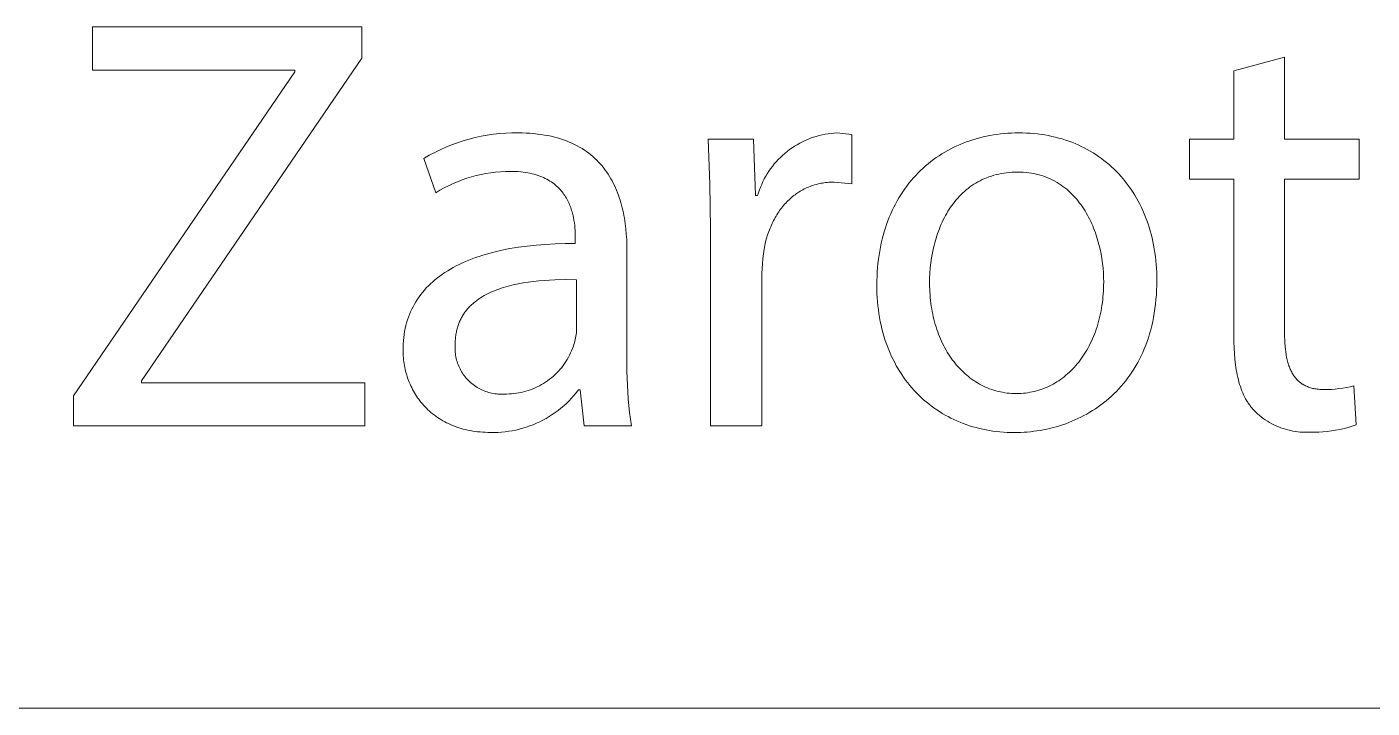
# Model space of a CAD drawing. Header units: millimetres. Extents: x -582 to 3448, y -204 to 2611.
# Drawn here: x 2766.3 to 2858, y -204.3 to -157.9 of the extents above; entities that cross this region are included whole.
import ezdxf

# ---------------------------------------------------------------- set-up
doc = ezdxf.new("R2010")
doc.units = ezdxf.units.MM
doc.header["$MEASUREMENT"] = 0
doc.layers.add('Domyślny', color=7, linetype='Continuous', true_color=0x000000)

msp = doc.modelspace()

# ---------------------------------------------------------------- linework, layer by layer
at = {"layer": 'Domyślny', "color": 18, "lineweight": 15, "true_color": 0x000000}
for p, q in [((2770.802, -160.794), (2770.802, -157.855)), ((2770.802, -157.855), (2789.161, -157.855)), ((2789.161, -157.855), (2789.161, -159.989)), ((2789.161, -159.989), (2774.157, -181.972)), ((2848.593, -160.839), (2852.055, -159.913)), ((2852.055, -159.913), (2852.055, -165.509)), ((2769.513, -182.992), (2784.598, -160.915)), ((2784.598, -160.794), (2770.802, -160.794)), ((2784.598, -160.915), (2784.598, -160.794)), ((2848.593, -165.509), (2848.593, -160.839)), ((2794.896, -166.045), (2795.286, -165.887)), ((2795.286, -165.887), (2795.681, -165.742)), ((2795.681, -165.742), (2796.081, -165.612)), ((2796.081, -165.612), (2796.485, -165.495)), ((2796.485, -165.495), (2796.893, -165.393)), ((2796.893, -165.393), (2797.304, -165.304)), ((2797.304, -165.304), (2797.718, -165.23)), ((2797.718, -165.23), (2798.134, -165.171)), ((2798.134, -165.171), (2798.553, -165.125)), ((2798.553, -165.125), (2798.972, -165.095)), ((2798.972, -165.095), (2799.392, -165.079)), ((2799.392, -165.079), (2799.813, -165.077)), ((2799.813, -165.077), (2800.089, -165.08)), ((2800.089, -165.08), (2800.359, -165.089)), ((2800.359, -165.089), (2800.622, -165.103)), ((2800.622, -165.103), (2800.878, -165.124)), ((2800.878, -165.124), (2801.129, -165.15)), ((2801.129, -165.15), (2801.373, -165.181)), ((2801.373, -165.181), (2801.611, -165.218)), ((2801.611, -165.218), (2801.843, -165.26)), ((2801.843, -165.26), (2802.069, -165.307)), ((2802.069, -165.307), (2802.289, -165.36)), ((2802.289, -165.36), (2802.502, -165.417)), ((2802.502, -165.417), (2802.711, -165.479)), ((2802.711, -165.479), (2802.913, -165.546)), ((2802.913, -165.546), (2803.11, -165.618)), ((2803.11, -165.618), (2803.301, -165.695)), ((2803.301, -165.695), (2803.487, -165.775)), ((2803.487, -165.775), (2803.667, -165.861)), ((2803.667, -165.861), (2803.841, -165.95)), ((2812.886, -168.561), (2812.76, -165.509)), ((2812.76, -165.509), (2815.86, -165.509)), ((2815.86, -165.509), (2815.994, -169.347)), ((2818.655, -165.983), (2818.83, -165.877)), ((2818.83, -165.877), (2819.008, -165.777)), ((2819.008, -165.777), (2819.19, -165.683)), ((2819.19, -165.683), (2819.375, -165.596)), ((2819.375, -165.596), (2819.563, -165.515)), ((2819.563, -165.515), (2819.753, -165.44)), ((2819.753, -165.44), (2819.946, -165.373)), ((2819.946, -165.373), (2820.141, -165.312)), ((2820.141, -165.312), (2820.339, -165.258)), ((2820.339, -165.258), (2820.538, -165.211)), ((2820.538, -165.211), (2820.738, -165.17)), ((2820.738, -165.17), (2820.94, -165.137)), ((2820.94, -165.137), (2821.143, -165.111)), ((2821.143, -165.111), (2821.346, -165.092)), ((2821.346, -165.092), (2821.55, -165.08)), ((2821.55, -165.08), (2822.57, -165.187)), ((2822.57, -165.187), (2822.57, -168.542)), ((2829.724, -165.955), (2829.938, -165.861)), ((2829.938, -165.861), (2830.154, -165.772)), ((2830.154, -165.772), (2830.373, -165.688)), ((2830.373, -165.688), (2830.594, -165.609)), ((2830.594, -165.609), (2830.818, -165.536)), ((2830.818, -165.536), (2831.045, -165.468)), ((2831.045, -165.468), (2831.275, -165.405)), ((2831.275, -165.405), (2831.506, -165.348)), ((2831.506, -165.348), (2831.74, -165.295)), ((2831.74, -165.295), (2831.977, -165.249)), ((2831.977, -165.249), (2832.215, -165.207)), ((2832.215, -165.207), (2832.456, -165.172)), ((2832.456, -165.172), (2832.699, -165.141)), ((2832.699, -165.141), (2832.944, -165.116)), ((2832.944, -165.116), (2833.191, -165.097)), ((2833.191, -165.097), (2833.439, -165.083)), ((2833.439, -165.083), (2833.69, -165.074)), ((2833.69, -165.074), (2833.942, -165.072)), ((2833.942, -165.072), (2834.203, -165.075)), ((2834.203, -165.075), (2834.462, -165.083)), ((2834.462, -165.083), (2834.718, -165.098)), ((2834.718, -165.098), (2834.972, -165.119)), ((2834.972, -165.119), (2835.222, -165.145)), ((2835.222, -165.145), (2835.47, -165.177)), ((2835.47, -165.177), (2835.715, -165.215)), ((2835.715, -165.215), (2835.956, -165.259)), ((2835.956, -165.259), (2836.195, -165.308)), ((2836.195, -165.308), (2836.431, -165.362)), ((2836.431, -165.362), (2836.664, -165.422)), ((2836.664, -165.422), (2836.893, -165.487)), ((2836.893, -165.487), (2837.119, -165.558)), ((2837.119, -165.558), (2837.342, -165.634)), ((2837.342, -165.634), (2837.562, -165.716)), ((2837.562, -165.716), (2837.778, -165.802)), ((2837.778, -165.802), (2837.991, -165.894)), ((2837.991, -165.894), (2838.201, -165.991)), ((2845.573, -168.22), (2845.573, -165.509)), ((2845.573, -165.509), (2848.593, -165.509)), ((2852.055, -165.509), (2857.142, -165.509)), ((2857.142, -165.509), (2857.142, -168.22)), ((2793.398, -166.808), (2793.762, -166.598)), ((2794.203, -169.157), (2793.398, -166.808)), ((2793.762, -166.598), (2794.134, -166.4)), ((2794.134, -166.4), (2794.512, -166.216)), ((2794.512, -166.216), (2794.896, -166.045)), ((2803.841, -165.95), (2804.011, -166.044)), ((2804.011, -166.044), (2804.175, -166.142)), ((2804.175, -166.142), (2804.334, -166.244)), ((2804.334, -166.244), (2804.487, -166.35)), ((2804.487, -166.35), (2804.636, -166.46)), ((2804.636, -166.46), (2804.78, -166.574)), ((2804.78, -166.574), (2804.919, -166.691)), ((2804.919, -166.691), (2805.053, -166.812)), ((2805.053, -166.812), (2805.182, -166.936)), ((2817.55, -166.887), (2817.694, -166.742)), ((2817.694, -166.742), (2817.843, -166.602)), ((2817.843, -166.602), (2817.997, -166.467)), ((2817.997, -166.467), (2818.155, -166.338)), ((2818.155, -166.338), (2818.318, -166.214)), ((2818.318, -166.214), (2818.485, -166.096)), ((2818.485, -166.096), (2818.655, -165.983)), ((2828.13, -166.892), (2828.318, -166.757)), ((2828.318, -166.757), (2828.509, -166.627)), ((2828.509, -166.627), (2828.704, -166.502)), ((2828.704, -166.502), (2828.901, -166.383)), ((2828.901, -166.383), (2829.103, -166.268)), ((2829.103, -166.268), (2829.307, -166.159)), ((2829.307, -166.159), (2829.514, -166.054)), ((2829.514, -166.054), (2829.724, -165.955)), ((2838.201, -165.991), (2838.407, -166.093)), ((2838.407, -166.093), (2838.609, -166.2)), ((2838.609, -166.2), (2838.808, -166.312)), ((2838.808, -166.312), (2839.004, -166.429)), ((2839.004, -166.429), (2839.196, -166.551)), ((2839.196, -166.551), (2839.384, -166.677)), ((2839.384, -166.677), (2839.568, -166.809)), ((2839.568, -166.809), (2839.748, -166.945)), ((2798.286, -167.748), (2797.954, -167.789)), ((2798.62, -167.718), (2798.286, -167.748)), ((2798.955, -167.7), (2798.62, -167.718)), ((2799.29, -167.694), (2798.955, -167.7)), ((2799.474, -167.696), (2799.29, -167.694)), ((2799.653, -167.702), (2799.474, -167.696)), ((2799.827, -167.713), (2799.653, -167.702)), ((2799.996, -167.727), (2799.827, -167.713)), ((2800.16, -167.745), (2799.996, -167.727)), ((2800.32, -167.767), (2800.16, -167.745)), ((2800.474, -167.793), (2800.32, -167.767)), ((2805.182, -166.936), (2805.306, -167.063)), ((2805.306, -167.063), (2805.426, -167.194)), ((2805.426, -167.194), (2805.541, -167.328)), ((2805.541, -167.328), (2805.652, -167.465)), ((2805.652, -167.465), (2805.758, -167.605)), ((2805.758, -167.605), (2805.86, -167.748)), ((2805.86, -167.748), (2805.958, -167.893)), ((2816.8, -167.855), (2816.911, -167.683)), ((2816.911, -167.683), (2817.027, -167.516)), ((2817.027, -167.516), (2817.15, -167.352)), ((2817.15, -167.352), (2817.278, -167.192)), ((2817.278, -167.192), (2817.411, -167.037)), ((2817.411, -167.037), (2817.55, -166.887)), ((2827.08, -167.803), (2827.246, -167.639)), ((2827.246, -167.639), (2827.415, -167.48)), ((2827.415, -167.48), (2827.588, -167.325)), ((2827.588, -167.325), (2827.765, -167.176)), ((2827.765, -167.176), (2827.946, -167.031)), ((2827.946, -167.031), (2828.13, -166.892)), ((2833.288, -167.767), (2833.104, -167.787)), ((2833.475, -167.754), (2833.288, -167.767)), ((2833.667, -167.745), (2833.475, -167.754)), ((2833.861, -167.742), (2833.667, -167.745)), ((2834.056, -167.745), (2833.861, -167.742)), ((2834.247, -167.754), (2834.056, -167.745)), ((2834.435, -167.769), (2834.247, -167.754)), ((2834.619, -167.79), (2834.435, -167.769)), ((2839.748, -166.945), (2839.925, -167.086)), ((2839.925, -167.086), (2840.098, -167.231)), ((2840.098, -167.231), (2840.267, -167.381)), ((2840.267, -167.381), (2840.432, -167.536)), ((2840.432, -167.536), (2840.592, -167.695)), ((2840.592, -167.695), (2840.749, -167.858)), ((2795.082, -168.669), (2794.783, -168.821)), ((2795.385, -168.527), (2795.082, -168.669)), ((2795.694, -168.396), (2795.385, -168.527)), ((2796.007, -168.276), (2795.694, -168.396)), ((2796.323, -168.166), (2796.007, -168.276)), ((2796.644, -168.068), (2796.323, -168.166)), ((2796.967, -167.981), (2796.644, -168.068)), ((2797.294, -167.906), (2796.967, -167.981)), ((2797.623, -167.841), (2797.294, -167.906)), ((2797.954, -167.789), (2797.623, -167.841)), ((2800.624, -167.822), (2800.474, -167.793)), ((2800.77, -167.854), (2800.624, -167.822)), ((2800.91, -167.89), (2800.77, -167.854)), ((2801.047, -167.93), (2800.91, -167.89)), ((2801.178, -167.972), (2801.047, -167.93)), ((2801.306, -168.018), (2801.178, -167.972)), ((2801.429, -168.066), (2801.306, -168.018)), ((2801.548, -168.118), (2801.429, -168.066)), ((2801.663, -168.172), (2801.548, -168.118)), ((2801.774, -168.229), (2801.663, -168.172)), ((2801.881, -168.289), (2801.774, -168.229)), ((2801.984, -168.351), (2801.881, -168.289)), ((2802.083, -168.416), (2801.984, -168.351)), ((2802.178, -168.483), (2802.083, -168.416)), ((2802.27, -168.552), (2802.178, -168.483)), ((2802.358, -168.623), (2802.27, -168.552)), ((2802.443, -168.697), (2802.358, -168.623)), ((2805.958, -167.893), (2806.051, -168.042)), ((2806.051, -168.042), (2806.141, -168.192)), ((2806.141, -168.192), (2806.226, -168.346)), ((2806.226, -168.346), (2806.307, -168.501)), ((2806.307, -168.501), (2806.384, -168.659)), ((2806.384, -168.659), (2806.458, -168.819)), ((2812.921, -171.615), (2812.886, -168.561)), ((2816.34, -168.767), (2816.419, -168.578)), ((2816.419, -168.578), (2816.505, -168.393)), ((2816.505, -168.393), (2816.597, -168.21)), ((2816.597, -168.21), (2816.695, -168.031)), ((2816.695, -168.031), (2816.8, -167.855)), ((2819.814, -168.681), (2819.713, -168.719)), ((2819.916, -168.646), (2819.814, -168.681)), ((2820.019, -168.614), (2819.916, -168.646)), ((2820.123, -168.583), (2820.019, -168.614)), ((2820.229, -168.556), (2820.123, -168.583)), ((2820.336, -168.531), (2820.229, -168.556)), ((2820.444, -168.508), (2820.336, -168.531)), ((2820.553, -168.488), (2820.444, -168.508)), ((2820.663, -168.47), (2820.553, -168.488)), ((2820.775, -168.455), (2820.663, -168.47)), ((2820.887, -168.443), (2820.775, -168.455)), ((2821.001, -168.434), (2820.887, -168.443)), ((2821.116, -168.427), (2821.001, -168.434)), ((2821.232, -168.423), (2821.116, -168.427)), ((2821.349, -168.421), (2821.232, -168.423)), ((2822.57, -168.542), (2821.349, -168.421)), ((2826.313, -168.694), (2826.458, -168.506)), ((2826.458, -168.506), (2826.608, -168.323)), ((2826.608, -168.323), (2826.761, -168.145)), ((2826.761, -168.145), (2826.919, -167.971)), ((2826.919, -167.971), (2827.08, -167.803)), ((2830.745, -168.661), (2830.614, -168.754)), ((2830.879, -168.572), (2830.745, -168.661)), ((2831.017, -168.487), (2830.879, -168.572)), ((2831.157, -168.406), (2831.017, -168.487)), ((2831.301, -168.329), (2831.157, -168.406)), ((2831.448, -168.257), (2831.301, -168.329)), ((2831.599, -168.188), (2831.448, -168.257)), ((2831.753, -168.125), (2831.599, -168.188)), ((2831.91, -168.065), (2831.753, -168.125)), ((2832.07, -168.011), (2831.91, -168.065)), ((2832.234, -167.961), (2832.07, -168.011)), ((2832.401, -167.916), (2832.234, -167.961)), ((2832.572, -167.876), (2832.401, -167.916)), ((2832.746, -167.841), (2832.572, -167.876)), ((2832.923, -167.811), (2832.746, -167.841)), ((2833.104, -167.787), (2832.923, -167.811)), ((2834.8, -167.817), (2834.619, -167.79)), ((2834.976, -167.849), (2834.8, -167.817)), ((2835.15, -167.886), (2834.976, -167.849)), ((2835.319, -167.929), (2835.15, -167.886)), ((2835.485, -167.977), (2835.319, -167.929)), ((2835.648, -168.03), (2835.485, -167.977)), ((2835.807, -168.088), (2835.648, -168.03)), ((2835.962, -168.15), (2835.807, -168.088)), ((2836.114, -168.218), (2835.962, -168.15)), ((2836.263, -168.29), (2836.114, -168.218)), ((2836.408, -168.367), (2836.263, -168.29)), ((2836.55, -168.448), (2836.408, -168.367)), ((2836.688, -168.534), (2836.55, -168.448)), ((2836.823, -168.623), (2836.688, -168.534)), ((2836.954, -168.717), (2836.823, -168.623)), ((2840.749, -167.858), (2840.902, -168.026)), ((2840.902, -168.026), (2841.05, -168.198)), ((2841.05, -168.198), (2841.195, -168.374)), ((2841.195, -168.374), (2841.335, -168.555)), ((2841.335, -168.555), (2841.471, -168.74)), ((2848.593, -168.22), (2845.573, -168.22)), ((2848.593, -178.876), (2848.593, -168.22)), ((2857.142, -168.22), (2852.055, -168.22)), ((2852.055, -168.22), (2852.055, -178.742)), ((2794.49, -168.984), (2794.203, -169.157)), ((2794.783, -168.821), (2794.49, -168.984)), ((2802.524, -168.772), (2802.443, -168.697)), ((2802.601, -168.849), (2802.524, -168.772)), ((2802.675, -168.928), (2802.601, -168.849)), ((2802.746, -169.009), (2802.675, -168.928)), ((2802.814, -169.091), (2802.746, -169.009)), ((2802.879, -169.175), (2802.814, -169.091)), ((2802.94, -169.26), (2802.879, -169.175)), ((2802.999, -169.346), (2802.94, -169.26)), ((2803.054, -169.434), (2802.999, -169.346)), ((2803.107, -169.523), (2803.054, -169.434)), ((2803.157, -169.612), (2803.107, -169.523)), ((2806.458, -168.819), (2806.527, -168.982)), ((2806.527, -168.982), (2806.593, -169.146)), ((2806.593, -169.146), (2806.655, -169.312)), ((2806.655, -169.312), (2806.714, -169.48)), ((2806.714, -169.48), (2806.769, -169.649)), ((2815.994, -169.347), (2816.142, -169.347)), ((2816.142, -169.347), (2816.201, -169.152)), ((2816.201, -169.152), (2816.267, -168.958)), ((2816.267, -168.958), (2816.34, -168.767)), ((2818.363, -169.554), (2818.284, -169.627)), ((2818.443, -169.483), (2818.363, -169.554)), ((2818.525, -169.415), (2818.443, -169.483)), ((2818.608, -169.348), (2818.525, -169.415)), ((2818.693, -169.284), (2818.608, -169.348)), ((2818.779, -169.221), (2818.693, -169.284)), ((2818.866, -169.161), (2818.779, -169.221)), ((2818.955, -169.103), (2818.866, -169.161)), ((2819.045, -169.047), (2818.955, -169.103)), ((2819.136, -168.993), (2819.045, -169.047)), ((2819.229, -168.942), (2819.136, -168.993)), ((2819.323, -168.893), (2819.229, -168.942)), ((2819.419, -168.846), (2819.323, -168.893)), ((2819.516, -168.801), (2819.419, -168.846)), ((2819.614, -168.759), (2819.516, -168.801)), ((2819.713, -168.719), (2819.614, -168.759)), ((2825.654, -169.702), (2825.777, -169.491)), ((2825.777, -169.491), (2825.904, -169.285)), ((2825.904, -169.285), (2826.036, -169.084)), ((2826.036, -169.084), (2826.173, -168.886)), ((2826.173, -168.886), (2826.313, -168.694)), ((2829.788, -169.508), (2829.682, -169.629)), ((2829.896, -169.39), (2829.788, -169.508)), ((2830.008, -169.275), (2829.896, -169.39)), ((2830.123, -169.164), (2830.008, -169.275)), ((2830.241, -169.056), (2830.123, -169.164)), ((2830.362, -168.952), (2830.241, -169.056)), ((2830.487, -168.851), (2830.362, -168.952)), ((2830.614, -168.754), (2830.487, -168.851)), ((2837.083, -168.814), (2836.954, -168.717)), ((2837.208, -168.916), (2837.083, -168.814)), ((2837.329, -169.021), (2837.208, -168.916)), ((2837.448, -169.129), (2837.329, -169.021)), ((2837.563, -169.241), (2837.448, -169.129)), ((2837.675, -169.357), (2837.563, -169.241)), ((2837.783, -169.475), (2837.675, -169.357)), ((2837.889, -169.597), (2837.783, -169.475)), ((2837.991, -169.722), (2837.889, -169.597)), ((2841.471, -168.74), (2841.602, -168.929)), ((2841.602, -168.929), (2841.729, -169.122)), ((2841.729, -169.122), (2841.852, -169.319)), ((2841.852, -169.319), (2841.97, -169.52)), ((2841.97, -169.52), (2842.084, -169.724)), ((2803.205, -169.703), (2803.157, -169.612)), ((2803.249, -169.794), (2803.205, -169.703)), ((2803.291, -169.886), (2803.249, -169.794)), ((2803.331, -169.979), (2803.291, -169.886)), ((2803.368, -170.072), (2803.331, -169.979)), ((2803.403, -170.166), (2803.368, -170.072)), ((2803.436, -170.26), (2803.403, -170.166)), ((2803.466, -170.354), (2803.436, -170.26)), ((2803.494, -170.448), (2803.466, -170.354)), ((2803.52, -170.543), (2803.494, -170.448)), ((2806.769, -169.649), (2806.82, -169.82)), ((2806.82, -169.82), (2806.868, -169.993)), ((2806.868, -169.993), (2806.913, -170.167)), ((2806.913, -170.167), (2806.955, -170.342)), ((2806.955, -170.342), (2806.993, -170.519)), ((2806.993, -170.519), (2807.028, -170.696)), ((2817.579, -170.458), (2817.517, -170.551)), ((2817.643, -170.367), (2817.579, -170.458)), ((2817.708, -170.277), (2817.643, -170.367)), ((2817.775, -170.19), (2817.708, -170.277)), ((2817.843, -170.104), (2817.775, -170.19)), ((2817.913, -170.019), (2817.843, -170.104)), ((2817.984, -169.937), (2817.913, -170.019)), ((2818.057, -169.857), (2817.984, -169.937)), ((2818.131, -169.778), (2818.057, -169.857)), ((2818.207, -169.701), (2818.131, -169.778)), ((2818.284, -169.627), (2818.207, -169.701)), ((2825.211, -170.591), (2825.314, -170.362)), ((2825.314, -170.362), (2825.423, -170.138)), ((2825.423, -170.138), (2825.536, -169.918)), ((2825.536, -169.918), (2825.654, -169.702)), ((2829.114, -170.416), (2829.031, -170.557)), ((2829.201, -170.278), (2829.114, -170.416)), ((2829.291, -170.143), (2829.201, -170.278)), ((2829.384, -170.01), (2829.291, -170.143)), ((2829.481, -169.88), (2829.384, -170.01)), ((2829.58, -169.753), (2829.481, -169.88)), ((2829.682, -169.629), (2829.58, -169.753)), ((2838.09, -169.85), (2837.991, -169.722)), ((2838.186, -169.98), (2838.09, -169.85)), ((2838.279, -170.113), (2838.186, -169.98)), ((2838.369, -170.249), (2838.279, -170.113)), ((2838.455, -170.387), (2838.369, -170.249)), ((2838.539, -170.527), (2838.455, -170.387)), ((2842.084, -169.724), (2842.193, -169.933)), ((2842.193, -169.933), (2842.297, -170.146)), ((2842.297, -170.146), (2842.397, -170.362)), ((2842.397, -170.362), (2842.492, -170.582)), ((2803.544, -170.637), (2803.52, -170.543)), ((2803.567, -170.731), (2803.544, -170.637)), ((2803.587, -170.825), (2803.567, -170.731)), ((2803.622, -171.012), (2803.587, -170.825)), ((2803.651, -171.196), (2803.622, -171.012)), ((2803.674, -171.378), (2803.651, -171.196)), ((2803.692, -171.556), (2803.674, -171.378)), ((2807.028, -170.696), (2807.06, -170.875)), ((2807.06, -170.875), (2807.116, -171.235)), ((2807.116, -171.235), (2807.16, -171.598)), ((2817.081, -171.355), (2817.034, -171.463)), ((2817.13, -171.249), (2817.081, -171.355)), ((2817.18, -171.145), (2817.13, -171.249)), ((2817.232, -171.042), (2817.18, -171.145)), ((2817.286, -170.94), (2817.232, -171.042)), ((2817.341, -170.841), (2817.286, -170.94)), ((2817.398, -170.743), (2817.341, -170.841)), ((2817.457, -170.646), (2817.398, -170.743)), ((2817.517, -170.551), (2817.457, -170.646)), ((2824.847, -171.55), (2824.93, -171.304)), ((2824.93, -171.304), (2825.019, -171.062)), ((2825.019, -171.062), (2825.112, -170.824)), ((2825.112, -170.824), (2825.211, -170.591)), ((2828.656, -171.295), (2828.59, -171.448)), ((2828.725, -171.143), (2828.656, -171.295)), ((2828.797, -170.993), (2828.725, -171.143)), ((2828.872, -170.846), (2828.797, -170.993)), ((2828.95, -170.7), (2828.872, -170.846)), ((2829.031, -170.557), (2828.95, -170.7)), ((2838.62, -170.669), (2838.539, -170.527)), ((2838.697, -170.814), (2838.62, -170.669)), ((2838.772, -170.961), (2838.697, -170.814)), ((2838.843, -171.109), (2838.772, -170.961)), ((2838.912, -171.259), (2838.843, -171.109)), ((2838.978, -171.411), (2838.912, -171.259)), ((2839.041, -171.564), (2838.978, -171.411)), ((2842.492, -170.582), (2842.583, -170.806)), ((2842.583, -170.806), (2842.668, -171.033)), ((2842.668, -171.033), (2842.749, -171.264)), ((2842.749, -171.264), (2842.825, -171.499)), ((2803.704, -171.73), (2803.692, -171.556)), ((2803.713, -171.898), (2803.704, -171.73)), ((2803.717, -172.061), (2803.713, -171.898)), ((2803.718, -172.217), (2803.717, -172.061)), ((2803.718, -172.606), (2803.718, -172.217)), ((2807.16, -171.598), (2807.194, -171.963)), ((2807.194, -171.963), (2807.217, -172.329)), ((2807.217, -172.329), (2807.23, -172.696)), ((2812.921, -185.036), (2812.921, -171.615)), ((2816.754, -172.255), (2816.69, -172.493)), ((2816.825, -172.022), (2816.754, -172.255)), ((2816.863, -171.907), (2816.825, -172.022)), ((2816.904, -171.794), (2816.863, -171.907)), ((2816.945, -171.682), (2816.904, -171.794)), ((2816.989, -171.572), (2816.945, -171.682)), ((2817.034, -171.463), (2816.989, -171.572)), ((2824.567, -172.579), (2824.629, -172.316)), ((2824.629, -172.316), (2824.696, -172.056)), ((2824.696, -172.056), (2824.769, -171.801)), ((2824.769, -171.801), (2824.847, -171.55)), ((2828.305, -172.243), (2828.256, -172.407)), ((2828.356, -172.081), (2828.305, -172.243)), ((2828.41, -171.921), (2828.356, -172.081)), ((2828.467, -171.761), (2828.41, -171.921)), ((2828.527, -171.604), (2828.467, -171.761)), ((2828.59, -171.448), (2828.527, -171.604)), ((2839.101, -171.718), (2839.041, -171.564)), ((2839.158, -171.874), (2839.101, -171.718)), ((2839.212, -172.031), (2839.158, -171.874)), ((2839.263, -172.189), (2839.212, -172.031)), ((2839.312, -172.348), (2839.263, -172.189)), ((2839.4, -172.668), (2839.312, -172.348)), ((2842.825, -171.499), (2842.896, -171.737)), ((2842.896, -171.737), (2842.962, -171.978)), ((2842.962, -171.978), (2843.023, -172.223)), ((2843.023, -172.223), (2843.079, -172.471)), ((2797.653, -173.329), (2797.907, -173.258)), ((2797.907, -173.258), (2798.167, -173.191)), ((2798.167, -173.191), (2798.702, -173.067)), ((2798.702, -173.067), (2799.257, -172.957)), ((2799.257, -172.957), (2799.834, -172.862)), ((2799.834, -172.862), (2800.431, -172.782)), ((2800.431, -172.782), (2801.048, -172.717)), ((2801.048, -172.717), (2801.686, -172.667)), ((2801.686, -172.667), (2802.344, -172.631)), ((2802.344, -172.631), (2803.021, -172.611)), ((2803.021, -172.611), (2803.718, -172.606)), ((2807.23, -172.696), (2807.235, -173.062)), ((2807.235, -173.062), (2807.235, -180.376)), ((2816.585, -172.984), (2816.537, -173.313)), ((2816.634, -172.736), (2816.585, -172.984)), ((2816.69, -172.493), (2816.634, -172.736)), ((2824.415, -173.396), (2824.46, -173.12)), ((2824.46, -173.12), (2824.511, -172.847)), ((2824.511, -172.847), (2824.567, -172.579)), ((2828.057, -173.242), (2827.997, -173.583)), ((2828.128, -172.905), (2828.057, -173.242)), ((2828.168, -172.738), (2828.128, -172.905)), ((2828.211, -172.572), (2828.168, -172.738)), ((2828.256, -172.407), (2828.211, -172.572)), ((2839.478, -172.99), (2839.4, -172.668)), ((2839.545, -173.314), (2839.478, -172.99)), ((2843.079, -172.471), (2843.13, -172.722)), ((2843.13, -172.722), (2843.175, -172.977)), ((2843.175, -172.977), (2843.216, -173.235)), ((2843.216, -173.235), (2843.251, -173.496)), ((2795.403, -174.236), (2795.604, -174.129)), ((2795.604, -174.129), (2795.81, -174.026)), ((2795.81, -174.026), (2796.021, -173.927)), ((2796.021, -173.927), (2796.238, -173.831)), ((2796.238, -173.831), (2796.461, -173.738)), ((2796.461, -173.738), (2796.688, -173.649)), ((2796.688, -173.649), (2796.921, -173.564)), ((2796.921, -173.564), (2797.16, -173.482)), ((2797.16, -173.482), (2797.404, -173.404)), ((2797.404, -173.404), (2797.653, -173.329)), ((2816.468, -173.972), (2816.448, -174.304)), ((2816.498, -173.642), (2816.468, -173.972)), ((2816.537, -173.313), (2816.498, -173.642)), ((2824.315, -174.25), (2824.342, -173.961)), ((2824.342, -173.961), (2824.376, -173.676)), ((2824.376, -173.676), (2824.415, -173.396)), ((2827.948, -173.927), (2827.91, -174.272)), ((2827.997, -173.583), (2827.948, -173.927)), ((2839.601, -173.638), (2839.545, -173.314)), ((2839.646, -173.961), (2839.601, -173.638)), ((2839.681, -174.283), (2839.646, -173.961)), ((2843.251, -173.496), (2843.281, -173.76)), ((2843.281, -173.76), (2843.305, -174.027)), ((2843.305, -174.027), (2843.325, -174.296)), ((2793.998, -175.213), (2794.154, -175.079)), ((2794.154, -175.079), (2794.316, -174.948)), ((2794.316, -174.948), (2794.483, -174.821)), ((2794.483, -174.821), (2794.656, -174.697)), ((2794.656, -174.697), (2794.834, -174.577)), ((2794.834, -174.577), (2795.019, -174.46)), ((2795.019, -174.46), (2795.208, -174.346)), ((2795.208, -174.346), (2795.403, -174.236)), ((2801.962, -175.103), (2801.596, -175.126)), ((2802.33, -175.086), (2801.962, -175.103)), ((2803.067, -175.07), (2802.33, -175.086)), ((2803.799, -175.075), (2803.067, -175.07)), ((2803.799, -178.471), (2803.799, -175.075)), ((2816.448, -174.304), (2816.437, -174.635)), ((2816.437, -174.635), (2816.437, -185.036)), ((2824.268, -175.141), (2824.278, -174.84)), ((2824.278, -174.84), (2824.293, -174.543)), ((2824.293, -174.543), (2824.315, -174.25)), ((2827.867, -174.965), (2827.862, -175.312)), ((2827.883, -174.618), (2827.867, -174.965)), ((2827.91, -174.272), (2827.883, -174.618)), ((2839.706, -174.603), (2839.681, -174.283)), ((2839.721, -174.919), (2839.706, -174.603)), ((2839.726, -175.231), (2839.721, -174.919)), ((2843.325, -174.296), (2843.338, -174.569)), ((2843.338, -174.569), (2843.347, -174.845)), ((2843.347, -174.845), (2843.349, -175.124)), ((2793.18, -176.09), (2793.302, -175.935)), ((2793.302, -175.935), (2793.43, -175.784)), ((2793.43, -175.784), (2793.563, -175.636)), ((2793.563, -175.636), (2793.702, -175.492)), ((2793.702, -175.492), (2793.847, -175.351)), ((2793.847, -175.351), (2793.998, -175.213)), ((2797.779, -176.014), (2797.642, -176.084)), ((2797.92, -175.947), (2797.779, -176.014)), ((2798.064, -175.883), (2797.92, -175.947)), ((2798.211, -175.822), (2798.064, -175.883)), ((2798.361, -175.764), (2798.211, -175.822)), ((2798.513, -175.708), (2798.361, -175.764)), ((2798.668, -175.656), (2798.513, -175.708)), ((2798.826, -175.606), (2798.668, -175.656)), ((2798.986, -175.558), (2798.826, -175.606)), ((2799.148, -175.513), (2798.986, -175.558)), ((2799.479, -175.431), (2799.148, -175.513)), ((2799.817, -175.359), (2799.479, -175.431)), ((2800.163, -175.296), (2799.817, -175.359)), ((2800.514, -175.241), (2800.163, -175.296)), ((2800.871, -175.195), (2800.514, -175.241)), ((2801.232, -175.157), (2800.871, -175.195)), ((2801.596, -175.126), (2801.232, -175.157)), ((2824.265, -175.446), (2824.268, -175.141)), ((2824.268, -175.733), (2824.265, -175.446)), ((2824.277, -176.018), (2824.268, -175.733)), ((2824.292, -176.298), (2824.277, -176.018)), ((2827.862, -175.312), (2827.864, -175.511)), ((2827.864, -175.511), (2827.869, -175.71)), ((2827.869, -175.71), (2827.878, -175.906)), ((2827.878, -175.906), (2827.891, -176.101)), ((2839.696, -176.042), (2839.709, -175.842)), ((2839.709, -175.842), (2839.718, -175.64)), ((2839.718, -175.64), (2839.724, -175.436)), ((2839.724, -175.436), (2839.726, -175.231)), ((2843.335, -175.787), (2843.317, -176.11)), ((2843.346, -175.458), (2843.335, -175.787)), ((2843.349, -175.124), (2843.346, -175.458)), ((2792.569, -177.086), (2792.657, -176.912)), ((2792.657, -176.912), (2792.75, -176.741)), ((2792.75, -176.741), (2792.848, -176.573)), ((2792.848, -176.573), (2792.953, -176.409)), ((2792.953, -176.409), (2793.064, -176.248)), ((2793.064, -176.248), (2793.18, -176.09)), ((2796.514, -176.907), (2796.464, -176.959)), ((2796.564, -176.856), (2796.514, -176.907)), ((2796.616, -176.806), (2796.564, -176.856)), ((2796.668, -176.757), (2796.616, -176.806)), ((2796.722, -176.709), (2796.668, -176.757)), ((2796.776, -176.661), (2796.722, -176.709)), ((2796.832, -176.615), (2796.776, -176.661)), ((2796.889, -176.569), (2796.832, -176.615)), ((2797.005, -176.48), (2796.889, -176.569)), ((2797.125, -176.394), (2797.005, -176.48)), ((2797.249, -176.312), (2797.125, -176.394)), ((2797.376, -176.233), (2797.249, -176.312)), ((2797.507, -176.156), (2797.376, -176.233)), ((2797.642, -176.084), (2797.507, -176.156)), ((2824.312, -176.576), (2824.292, -176.298)), ((2824.339, -176.85), (2824.312, -176.576)), ((2824.371, -177.12), (2824.339, -176.85)), ((2827.891, -176.101), (2827.907, -176.295)), ((2827.907, -176.295), (2827.926, -176.486)), ((2827.926, -176.486), (2827.949, -176.676)), ((2827.949, -176.676), (2827.975, -176.864)), ((2827.975, -176.864), (2828.004, -177.049)), ((2839.579, -177.011), (2839.61, -176.821)), ((2839.61, -176.821), (2839.637, -176.629)), ((2839.637, -176.629), (2839.66, -176.436)), ((2839.66, -176.436), (2839.68, -176.24)), ((2839.68, -176.24), (2839.696, -176.042)), ((2843.26, -176.739), (2843.222, -177.044)), ((2843.292, -176.428), (2843.26, -176.739)), ((2843.317, -176.11), (2843.292, -176.428)), ((2792.222, -178.007), (2792.28, -177.816)), ((2792.28, -177.816), (2792.343, -177.629)), ((2792.343, -177.629), (2792.413, -177.445)), ((2792.413, -177.445), (2792.488, -177.264)), ((2792.488, -177.264), (2792.569, -177.086)), ((2795.865, -177.849), (2795.835, -177.916)), ((2795.896, -177.783), (2795.865, -177.849)), ((2795.929, -177.718), (2795.896, -177.783)), ((2795.962, -177.654), (2795.929, -177.718)), ((2795.998, -177.591), (2795.962, -177.654)), ((2796.034, -177.529), (2795.998, -177.591)), ((2796.072, -177.467), (2796.034, -177.529)), ((2796.111, -177.407), (2796.072, -177.467)), ((2796.151, -177.348), (2796.111, -177.407)), ((2796.192, -177.29), (2796.151, -177.348)), ((2796.235, -177.232), (2796.192, -177.29)), ((2796.278, -177.176), (2796.235, -177.232)), ((2796.323, -177.12), (2796.278, -177.176)), ((2796.369, -177.066), (2796.323, -177.12)), ((2796.416, -177.012), (2796.369, -177.066)), ((2796.464, -176.959), (2796.416, -177.012)), ((2824.408, -177.386), (2824.371, -177.12)), ((2824.451, -177.65), (2824.408, -177.386)), ((2824.499, -177.909), (2824.451, -177.65)), ((2828.004, -177.049), (2828.037, -177.233)), ((2828.037, -177.233), (2828.073, -177.415)), ((2828.073, -177.415), (2828.113, -177.595)), ((2828.113, -177.595), (2828.155, -177.772)), ((2828.155, -177.772), (2828.201, -177.948)), ((2839.378, -177.926), (2839.425, -177.747)), ((2839.425, -177.747), (2839.468, -177.567)), ((2839.468, -177.567), (2839.509, -177.384)), ((2839.509, -177.384), (2839.546, -177.198)), ((2839.546, -177.198), (2839.579, -177.011)), ((2843.125, -177.638), (2843.067, -177.926)), ((2843.177, -177.344), (2843.125, -177.638)), ((2843.222, -177.044), (2843.177, -177.344)), ((2792.052, -178.802), (2792.085, -178.598)), ((2792.085, -178.598), (2792.125, -178.398)), ((2792.125, -178.398), (2792.171, -178.201)), ((2792.171, -178.201), (2792.222, -178.007)), ((2795.595, -178.721), (2795.582, -178.801)), ((2795.61, -178.643), (2795.595, -178.721)), ((2795.626, -178.566), (2795.61, -178.643)), ((2795.644, -178.489), (2795.626, -178.566)), ((2795.663, -178.414), (2795.644, -178.489)), ((2795.683, -178.34), (2795.663, -178.414)), ((2795.705, -178.267), (2795.683, -178.34)), ((2795.728, -178.194), (2795.705, -178.267)), ((2795.753, -178.123), (2795.728, -178.194)), ((2795.779, -178.053), (2795.753, -178.123)), ((2795.806, -177.984), (2795.779, -178.053)), ((2795.835, -177.916), (2795.806, -177.984)), ((2803.775, -178.816), (2803.787, -178.701)), ((2803.787, -178.701), (2803.795, -178.586)), ((2803.795, -178.586), (2803.799, -178.471)), ((2824.553, -178.165), (2824.499, -177.909)), ((2824.612, -178.416), (2824.553, -178.165)), ((2824.677, -178.665), (2824.612, -178.416)), ((2824.746, -178.909), (2824.677, -178.665)), ((2828.201, -177.948), (2828.25, -178.121)), ((2828.25, -178.121), (2828.302, -178.292)), ((2828.302, -178.292), (2828.357, -178.46)), ((2828.357, -178.46), (2828.415, -178.627)), ((2828.415, -178.627), (2828.476, -178.79)), ((2839.096, -178.78), (2839.159, -178.614)), ((2839.159, -178.614), (2839.218, -178.446)), ((2839.218, -178.446), (2839.274, -178.275)), ((2839.274, -178.275), (2839.328, -178.101)), ((2839.328, -178.101), (2839.378, -177.926)), ((2842.856, -178.756), (2842.774, -179.021)), ((2842.933, -178.485), (2842.856, -178.756)), ((2843.003, -178.208), (2842.933, -178.485)), ((2843.067, -177.926), (2843.003, -178.208)), ((2852.055, -178.742), (2852.057, -178.966)), ((2791.975, -179.866), (2791.979, -179.647)), ((2791.979, -179.647), (2791.988, -179.431)), ((2791.988, -179.431), (2792.003, -179.218)), ((2792.003, -179.218), (2792.024, -179.008)), ((2792.024, -179.008), (2792.052, -178.802)), ((2795.525, -179.585), (2795.522, -179.693)), ((2795.532, -179.477), (2795.525, -179.585)), ((2795.533, -179.389), (2795.532, -179.477)), ((2795.535, -179.301), (2795.533, -179.389)), ((2795.539, -179.215), (2795.535, -179.301)), ((2795.545, -179.13), (2795.539, -179.215)), ((2795.552, -179.046), (2795.545, -179.13)), ((2795.56, -178.963), (2795.552, -179.046)), ((2795.57, -178.882), (2795.56, -178.963)), ((2795.582, -178.801), (2795.57, -178.882)), ((2803.528, -179.754), (2803.584, -179.598)), ((2803.584, -179.598), (2803.623, -179.489)), ((2803.623, -179.489), (2803.657, -179.379)), ((2803.657, -179.379), (2803.689, -179.268)), ((2803.689, -179.268), (2803.716, -179.156)), ((2803.716, -179.156), (2803.739, -179.043)), ((2803.739, -179.043), (2803.759, -178.93)), ((2803.759, -178.93), (2803.775, -178.816)), ((2824.821, -179.149), (2824.746, -178.909)), ((2824.901, -179.386), (2824.821, -179.149)), ((2824.985, -179.619), (2824.901, -179.386)), ((2825.075, -179.847), (2824.985, -179.619)), ((2828.476, -178.79), (2828.54, -178.952)), ((2828.54, -178.952), (2828.607, -179.11)), ((2828.607, -179.11), (2828.677, -179.267)), ((2828.677, -179.267), (2828.75, -179.42)), ((2828.75, -179.42), (2828.825, -179.571)), ((2828.825, -179.571), (2828.904, -179.719)), ((2838.66, -179.718), (2838.74, -179.569)), ((2838.74, -179.569), (2838.817, -179.417)), ((2838.817, -179.417), (2838.891, -179.262)), ((2838.891, -179.262), (2838.962, -179.104)), ((2838.962, -179.104), (2839.031, -178.943)), ((2839.031, -178.943), (2839.096, -178.78)), ((2842.593, -179.535), (2842.494, -179.783)), ((2842.686, -179.281), (2842.593, -179.535)), ((2842.774, -179.021), (2842.686, -179.281)), ((2848.597, -179.3), (2848.593, -178.876)), ((2848.611, -179.711), (2848.597, -179.3)), ((2852.057, -178.966), (2852.064, -179.185)), ((2852.064, -179.185), (2852.074, -179.397)), ((2852.074, -179.397), (2852.089, -179.603)), ((2852.089, -179.603), (2852.109, -179.803)), ((2791.977, -179.999), (2791.975, -179.866)), ((2791.981, -180.132), (2791.977, -179.999)), ((2791.989, -180.264), (2791.981, -180.132)), ((2791.999, -180.396), (2791.989, -180.264)), ((2792.012, -180.528), (2791.999, -180.396)), ((2792.029, -180.659), (2792.012, -180.528)), ((2795.522, -179.693), (2795.522, -179.801)), ((2795.522, -179.801), (2795.527, -179.909)), ((2795.527, -179.909), (2795.535, -180.016)), ((2795.535, -180.016), (2795.546, -180.123)), ((2795.546, -180.123), (2795.562, -180.23)), ((2795.562, -180.23), (2795.581, -180.337)), ((2795.581, -180.337), (2795.603, -180.442)), ((2795.603, -180.442), (2795.629, -180.547)), ((2795.629, -180.547), (2795.659, -180.65)), ((2803.08, -180.64), (2803.167, -180.499)), ((2803.167, -180.499), (2803.249, -180.355)), ((2803.249, -180.355), (2803.326, -180.208)), ((2803.326, -180.208), (2803.399, -180.059)), ((2803.399, -180.059), (2803.466, -179.908)), ((2803.466, -179.908), (2803.528, -179.754)), ((2807.235, -180.376), (2807.236, -181.311)), ((2825.17, -180.072), (2825.075, -179.847)), ((2825.269, -180.293), (2825.17, -180.072)), ((2825.373, -180.51), (2825.269, -180.293)), ((2825.482, -180.722), (2825.373, -180.51)), ((2828.904, -179.719), (2828.985, -179.864)), ((2828.985, -179.864), (2829.069, -180.007)), ((2829.069, -180.007), (2829.155, -180.146)), ((2829.155, -180.146), (2829.245, -180.283)), ((2829.245, -180.283), (2829.336, -180.417)), ((2829.336, -180.417), (2829.431, -180.547)), ((2829.431, -180.547), (2829.528, -180.675)), ((2838.026, -180.68), (2838.125, -180.552)), ((2838.125, -180.552), (2838.221, -180.42)), ((2838.221, -180.42), (2838.314, -180.286)), ((2838.314, -180.286), (2838.404, -180.149)), ((2838.404, -180.149), (2838.492, -180.008)), ((2838.492, -180.008), (2838.578, -179.865)), ((2838.578, -179.865), (2838.66, -179.718)), ((2842.165, -180.494), (2842.045, -180.72)), ((2842.279, -180.263), (2842.165, -180.494)), ((2842.389, -180.026), (2842.279, -180.263)), ((2842.494, -179.783), (2842.389, -180.026)), ((2848.634, -180.108), (2848.611, -179.711)), ((2848.667, -180.492), (2848.634, -180.108)), ((2848.71, -180.862), (2848.667, -180.492)), ((2852.109, -179.803), (2852.133, -179.996)), ((2852.133, -179.996), (2852.162, -180.182)), ((2852.162, -180.182), (2852.195, -180.362)), ((2852.195, -180.362), (2852.214, -180.45)), ((2852.214, -180.45), (2852.234, -180.535)), ((2852.234, -180.535), (2852.255, -180.62)), ((2792.048, -180.79), (2792.029, -180.659)), ((2792.07, -180.921), (2792.048, -180.79)), ((2792.095, -181.05), (2792.07, -180.921)), ((2792.123, -181.18), (2792.095, -181.05)), ((2792.154, -181.308), (2792.123, -181.18)), ((2792.188, -181.436), (2792.154, -181.308)), ((2792.225, -181.563), (2792.188, -181.436)), ((2795.659, -180.65), (2795.693, -180.753)), ((2795.693, -180.753), (2795.73, -180.854)), ((2795.73, -180.854), (2795.77, -180.955)), ((2795.77, -180.955), (2795.814, -181.053)), ((2795.814, -181.053), (2795.861, -181.15)), ((2795.861, -181.15), (2795.911, -181.246)), ((2795.911, -181.246), (2795.965, -181.339)), ((2795.965, -181.339), (2796.022, -181.431)), ((2796.022, -181.431), (2796.082, -181.521)), ((2796.082, -181.521), (2796.145, -181.608)), ((2802.342, -181.531), (2802.46, -181.415)), ((2802.46, -181.415), (2802.574, -181.295)), ((2802.574, -181.295), (2802.684, -181.171)), ((2802.684, -181.171), (2802.79, -181.043)), ((2802.79, -181.043), (2802.891, -180.912)), ((2802.891, -180.912), (2802.988, -180.777)), ((2802.988, -180.777), (2803.08, -180.64)), ((2807.236, -181.311), (2807.267, -182.245)), ((2825.595, -180.931), (2825.482, -180.722)), ((2825.713, -181.135), (2825.595, -180.931)), ((2825.835, -181.335), (2825.713, -181.135)), ((2825.962, -181.531), (2825.835, -181.335)), ((2829.528, -180.675), (2829.627, -180.799)), ((2829.627, -180.799), (2829.73, -180.92)), ((2829.73, -180.92), (2829.834, -181.038)), ((2829.834, -181.038), (2829.941, -181.153)), ((2829.941, -181.153), (2830.05, -181.264)), ((2830.05, -181.264), (2830.162, -181.372)), ((2830.162, -181.372), (2830.276, -181.477)), ((2830.276, -181.477), (2830.392, -181.578)), ((2837.154, -181.584), (2837.271, -181.483)), ((2837.271, -181.483), (2837.386, -181.379)), ((2837.386, -181.379), (2837.498, -181.271)), ((2837.498, -181.271), (2837.609, -181.159)), ((2837.609, -181.159), (2837.717, -181.044)), ((2837.717, -181.044), (2837.822, -180.926)), ((2837.822, -180.926), (2837.926, -180.805)), ((2837.926, -180.805), (2838.026, -180.68)), ((2841.656, -181.365), (2841.517, -181.569)), ((2841.79, -181.155), (2841.656, -181.365)), ((2841.92, -180.941), (2841.79, -181.155)), ((2842.045, -180.72), (2841.92, -180.941)), ((2848.736, -181.042), (2848.71, -180.862)), ((2848.764, -181.218), (2848.736, -181.042)), ((2848.795, -181.391), (2848.764, -181.218)), ((2848.829, -181.56), (2848.795, -181.391)), ((2852.255, -180.62), (2852.277, -180.702)), ((2852.277, -180.702), (2852.301, -180.783)), ((2852.301, -180.783), (2852.326, -180.862)), ((2852.326, -180.862), (2852.353, -180.94)), ((2852.353, -180.94), (2852.38, -181.015)), ((2852.38, -181.015), (2852.409, -181.089)), ((2852.409, -181.089), (2852.44, -181.162)), ((2852.44, -181.162), (2852.471, -181.232)), ((2852.471, -181.232), (2852.504, -181.301)), ((2852.504, -181.301), (2852.539, -181.368)), ((2852.539, -181.368), (2852.575, -181.433)), ((2852.575, -181.433), (2852.612, -181.497)), ((2852.612, -181.497), (2852.651, -181.558)), ((2774.157, -181.972), (2774.157, -182.106)), ((2774.157, -182.106), (2789.362, -182.106)), ((2789.362, -182.106), (2789.362, -185.032)), ((2792.265, -181.689), (2792.225, -181.563)), ((2792.308, -181.814), (2792.265, -181.689)), ((2792.354, -181.938), (2792.308, -181.814)), ((2792.402, -182.061), (2792.354, -181.938)), ((2792.454, -182.182), (2792.402, -182.061)), ((2792.508, -182.303), (2792.454, -182.182)), ((2792.566, -182.422), (2792.508, -182.303)), ((2792.626, -182.54), (2792.566, -182.422)), ((2796.145, -181.608), (2796.211, -181.693)), ((2796.211, -181.693), (2796.28, -181.776)), ((2796.28, -181.776), (2796.352, -181.857)), ((2796.352, -181.857), (2796.427, -181.935)), ((2796.427, -181.935), (2796.504, -182.011)), ((2796.504, -182.011), (2796.584, -182.083)), ((2796.584, -182.083), (2796.666, -182.153)), ((2796.666, -182.153), (2796.75, -182.22)), ((2796.75, -182.22), (2796.837, -182.285)), ((2796.837, -182.285), (2796.926, -182.346)), ((2796.926, -182.346), (2797.017, -182.404)), ((2797.017, -182.404), (2797.11, -182.459)), ((2800.97, -182.447), (2801.121, -182.377)), ((2801.121, -182.377), (2801.268, -182.302)), ((2801.268, -182.302), (2801.414, -182.222)), ((2801.414, -182.222), (2801.556, -182.138)), ((2801.556, -182.138), (2801.695, -182.048)), ((2801.695, -182.048), (2801.832, -181.954)), ((2801.832, -181.954), (2801.965, -181.855)), ((2801.965, -181.855), (2802.094, -181.751)), ((2802.094, -181.751), (2802.22, -181.643)), ((2802.22, -181.643), (2802.342, -181.531)), ((2807.267, -182.245), (2807.329, -183.177)), ((2826.093, -181.722), (2825.962, -181.531)), ((2826.228, -181.91), (2826.093, -181.722)), ((2826.368, -182.093), (2826.228, -181.91)), ((2826.511, -182.271), (2826.368, -182.093)), ((2826.659, -182.445), (2826.511, -182.271)), ((2830.392, -181.578), (2830.511, -181.675)), ((2830.511, -181.675), (2830.631, -181.769)), ((2830.631, -181.769), (2830.754, -181.86)), ((2830.754, -181.86), (2830.88, -181.946)), ((2830.88, -181.946), (2831.007, -182.029)), ((2831.007, -182.029), (2831.136, -182.108)), ((2831.136, -182.108), (2831.267, -182.183)), ((2831.267, -182.183), (2831.401, -182.255)), ((2831.401, -182.255), (2831.536, -182.322)), ((2831.536, -182.322), (2831.673, -182.386)), ((2831.673, -182.386), (2831.813, -182.445)), ((2835.731, -182.448), (2835.87, -182.389)), ((2835.87, -182.389), (2836.007, -182.326)), ((2836.007, -182.326), (2836.142, -182.259)), ((2836.142, -182.259), (2836.275, -182.188)), ((2836.275, -182.188), (2836.407, -182.113)), ((2836.407, -182.113), (2836.536, -182.034)), ((2836.536, -182.034), (2836.664, -181.952)), ((2836.664, -181.952), (2836.79, -181.866)), ((2836.79, -181.866), (2836.913, -181.775)), ((2836.913, -181.775), (2837.035, -181.682)), ((2837.035, -181.682), (2837.154, -181.584)), ((2840.919, -182.331), (2840.759, -182.508)), ((2841.075, -182.148), (2840.919, -182.331)), ((2841.226, -181.961), (2841.075, -182.148)), ((2841.374, -181.767), (2841.226, -181.961)), ((2841.517, -181.569), (2841.374, -181.767)), ((2848.865, -181.725), (2848.829, -181.56)), ((2848.905, -181.887), (2848.865, -181.725)), ((2848.947, -182.046), (2848.905, -181.887)), ((2848.993, -182.2), (2848.947, -182.046)), ((2849.041, -182.351), (2848.993, -182.2)), ((2849.092, -182.498), (2849.041, -182.351)), ((2852.651, -181.558), (2852.691, -181.618)), ((2852.691, -181.618), (2852.733, -181.677)), ((2852.733, -181.677), (2852.776, -181.733)), ((2852.776, -181.733), (2852.821, -181.788)), ((2852.821, -181.788), (2852.867, -181.84)), ((2852.867, -181.84), (2852.914, -181.891)), ((2852.914, -181.891), (2852.963, -181.94)), ((2852.963, -181.94), (2853.014, -181.988)), ((2853.014, -181.988), (2853.066, -182.033)), ((2853.066, -182.033), (2853.093, -182.055)), ((2853.093, -182.055), (2853.12, -182.077)), ((2853.12, -182.077), (2853.148, -182.098)), ((2853.148, -182.098), (2853.175, -182.119)), ((2853.175, -182.119), (2853.204, -182.139)), ((2853.204, -182.139), (2853.232, -182.159)), ((2853.232, -182.159), (2853.262, -182.178)), ((2853.262, -182.178), (2853.291, -182.197)), ((2853.291, -182.197), (2853.351, -182.233)), ((2853.351, -182.233), (2853.413, -182.267)), ((2853.413, -182.267), (2853.476, -182.299)), ((2853.476, -182.299), (2853.542, -182.33)), ((2853.542, -182.33), (2853.608, -182.358)), ((2853.608, -182.358), (2853.677, -182.385)), ((2853.677, -182.385), (2853.747, -182.41)), ((2853.747, -182.41), (2853.819, -182.432)), ((2853.819, -182.432), (2853.892, -182.453)), ((2856.018, -182.458), (2856.274, -182.413)), ((2856.274, -182.413), (2856.527, -182.36)), ((2856.527, -182.36), (2856.779, -182.298)), ((2856.779, -182.298), (2856.94, -184.956)), ((2769.513, -185.032), (2769.513, -182.992)), ((2792.689, -182.657), (2792.626, -182.54)), ((2792.756, -182.772), (2792.689, -182.657)), ((2792.825, -182.886), (2792.756, -182.772)), ((2792.897, -182.998), (2792.825, -182.886)), ((2792.972, -183.108), (2792.897, -182.998)), ((2793.049, -183.217), (2792.972, -183.108)), ((2793.13, -183.324), (2793.049, -183.217)), ((2793.214, -183.429), (2793.13, -183.324)), ((2797.11, -182.459), (2797.205, -182.51)), ((2797.205, -182.51), (2797.301, -182.558)), ((2797.301, -182.558), (2797.399, -182.603)), ((2797.399, -182.603), (2797.499, -182.645)), ((2797.499, -182.645), (2797.6, -182.683)), ((2797.6, -182.683), (2797.702, -182.718)), ((2797.702, -182.718), (2797.805, -182.749)), ((2797.805, -182.749), (2797.91, -182.776)), ((2797.91, -182.776), (2798.015, -182.8)), ((2798.015, -182.8), (2798.121, -182.821)), ((2798.121, -182.821), (2798.228, -182.837)), ((2798.228, -182.837), (2798.335, -182.85)), ((2798.335, -182.85), (2798.442, -182.859)), ((2798.442, -182.859), (2798.55, -182.865)), ((2798.55, -182.865), (2798.658, -182.867)), ((2798.658, -182.867), (2798.766, -182.865)), ((2798.766, -182.865), (2798.874, -182.859)), ((2798.874, -182.859), (2799.039, -182.861)), ((2799.039, -182.861), (2799.205, -182.857)), ((2799.205, -182.857), (2799.37, -182.848)), ((2799.37, -182.848), (2799.536, -182.833)), ((2799.536, -182.833), (2799.7, -182.812)), ((2799.7, -182.812), (2799.864, -182.786)), ((2799.864, -182.786), (2800.026, -182.754)), ((2800.026, -182.754), (2800.188, -182.716)), ((2800.188, -182.716), (2800.348, -182.673)), ((2800.348, -182.673), (2800.506, -182.624)), ((2800.506, -182.624), (2800.663, -182.571)), ((2800.663, -182.571), (2800.818, -182.511)), ((2800.818, -182.511), (2800.97, -182.447)), ((2803.288, -183.322), (2803.111, -183.494)), ((2803.458, -183.144), (2803.288, -183.322)), ((2803.623, -182.961), (2803.458, -183.144)), ((2803.781, -182.772), (2803.623, -182.961)), ((2803.933, -182.577), (2803.781, -182.772)), ((2804.041, -182.577), (2803.933, -182.577)), ((2804.322, -185.033), (2804.041, -182.577)), ((2807.329, -183.177), (2807.421, -184.107)), ((2826.811, -182.615), (2826.659, -182.445)), ((2826.966, -182.78), (2826.811, -182.615)), ((2827.126, -182.941), (2826.966, -182.78)), ((2827.289, -183.097), (2827.126, -182.941)), ((2827.456, -183.248), (2827.289, -183.097)), ((2827.627, -183.395), (2827.456, -183.248)), ((2831.813, -182.445), (2831.954, -182.5)), ((2831.954, -182.5), (2832.097, -182.551)), ((2832.097, -182.551), (2832.241, -182.598)), ((2832.241, -182.598), (2832.388, -182.641)), ((2832.388, -182.641), (2832.536, -182.68)), ((2832.536, -182.68), (2832.686, -182.714)), ((2832.686, -182.714), (2832.838, -182.744)), ((2832.838, -182.744), (2832.991, -182.769)), ((2832.991, -182.769), (2833.146, -182.79)), ((2833.146, -182.79), (2833.302, -182.806)), ((2833.302, -182.806), (2833.46, -182.818)), ((2833.46, -182.818), (2833.62, -182.825)), ((2833.62, -182.825), (2833.781, -182.827)), ((2833.781, -182.827), (2833.939, -182.825)), ((2833.939, -182.825), (2834.096, -182.818)), ((2834.096, -182.818), (2834.252, -182.806)), ((2834.252, -182.806), (2834.407, -182.79)), ((2834.407, -182.79), (2834.56, -182.769)), ((2834.56, -182.769), (2834.712, -182.744)), ((2834.712, -182.744), (2834.862, -182.715)), ((2834.862, -182.715), (2835.011, -182.681)), ((2835.011, -182.681), (2835.158, -182.643)), ((2835.158, -182.643), (2835.304, -182.601)), ((2835.304, -182.601), (2835.448, -182.554)), ((2835.448, -182.554), (2835.59, -182.503)), ((2835.59, -182.503), (2835.731, -182.448)), ((2839.906, -183.313), (2839.725, -183.458)), ((2840.083, -183.162), (2839.906, -183.313)), ((2840.258, -183.007), (2840.083, -183.162)), ((2840.428, -182.846), (2840.258, -183.007)), ((2840.596, -182.679), (2840.428, -182.846)), ((2840.759, -182.508), (2840.596, -182.679)), ((2849.147, -182.641), (2849.092, -182.498)), ((2849.204, -182.781), (2849.147, -182.641)), ((2849.265, -182.917), (2849.204, -182.781)), ((2849.329, -183.049), (2849.265, -182.917)), ((2849.396, -183.177), (2849.329, -183.049)), ((2849.467, -183.301), (2849.396, -183.177)), ((2849.503, -183.362), (2849.467, -183.301)), ((2853.892, -182.453), (2853.968, -182.472)), ((2853.968, -182.472), (2854.045, -182.489)), ((2854.045, -182.489), (2854.124, -182.504)), ((2854.124, -182.504), (2854.204, -182.517)), ((2854.204, -182.517), (2854.287, -182.528)), ((2854.287, -182.528), (2854.371, -182.537)), ((2854.371, -182.537), (2854.457, -182.544)), ((2854.457, -182.544), (2854.545, -182.549)), ((2854.545, -182.549), (2854.635, -182.552)), ((2854.635, -182.552), (2854.726, -182.553)), ((2854.726, -182.553), (2854.985, -182.552)), ((2854.985, -182.552), (2855.245, -182.541)), ((2855.245, -182.541), (2855.503, -182.522)), ((2855.503, -182.522), (2855.761, -182.494)), ((2855.761, -182.494), (2856.018, -182.458)), ((2793.3, -183.533), (2793.214, -183.429)), ((2793.39, -183.634), (2793.3, -183.533)), ((2793.482, -183.733), (2793.39, -183.634)), ((2793.577, -183.83), (2793.482, -183.733)), ((2793.675, -183.926), (2793.577, -183.83)), ((2793.776, -184.019), (2793.675, -183.926)), ((2793.88, -184.109), (2793.776, -184.019)), ((2793.987, -184.198), (2793.88, -184.109)), ((2794.096, -184.283), (2793.987, -184.198)), ((2802.146, -184.26), (2801.938, -184.393)), ((2802.349, -184.12), (2802.146, -184.26)), ((2802.547, -183.973), (2802.349, -184.12)), ((2802.741, -183.82), (2802.547, -183.973)), ((2802.928, -183.66), (2802.741, -183.82)), ((2803.111, -183.494), (2802.928, -183.66)), ((2807.421, -184.107), (2807.543, -185.033)), ((2827.801, -183.537), (2827.627, -183.395)), ((2827.979, -183.675), (2827.801, -183.537)), ((2828.16, -183.808), (2827.979, -183.675)), ((2828.345, -183.936), (2828.16, -183.808)), ((2828.533, -184.059), (2828.345, -183.936)), ((2828.725, -184.177), (2828.533, -184.059)), ((2828.919, -184.291), (2828.725, -184.177)), ((2838.58, -184.221), (2838.38, -184.33)), ((2838.777, -184.106), (2838.58, -184.221)), ((2838.972, -183.987), (2838.777, -184.106)), ((2839.165, -183.862), (2838.972, -183.987)), ((2839.354, -183.733), (2839.165, -183.862)), ((2839.541, -183.598), (2839.354, -183.733)), ((2839.725, -183.458), (2839.541, -183.598)), ((2849.541, -183.421), (2849.503, -183.362)), ((2849.579, -183.48), (2849.541, -183.421)), ((2849.618, -183.537), (2849.579, -183.48)), ((2849.658, -183.594), (2849.618, -183.537)), ((2849.699, -183.65), (2849.658, -183.594)), ((2849.74, -183.704), (2849.699, -183.65)), ((2849.783, -183.758), (2849.74, -183.704)), ((2849.826, -183.811), (2849.783, -183.758)), ((2849.87, -183.862), (2849.826, -183.811)), ((2849.916, -183.913), (2849.87, -183.862)), ((2849.962, -183.962), (2849.916, -183.913)), ((2850.082, -184.082), (2849.962, -183.962)), ((2850.206, -184.198), (2850.082, -184.082)), ((2850.335, -184.31), (2850.206, -184.198)), ((2789.362, -185.032), (2769.513, -185.032)), ((2794.209, -184.367), (2794.096, -184.283)), ((2794.324, -184.448), (2794.209, -184.367)), ((2794.442, -184.526), (2794.324, -184.448)), ((2794.563, -184.602), (2794.442, -184.526)), ((2794.687, -184.675), (2794.563, -184.602)), ((2794.814, -184.746), (2794.687, -184.675)), ((2794.944, -184.813), (2794.814, -184.746)), ((2795.076, -184.878), (2794.944, -184.813)), ((2795.212, -184.939), (2795.076, -184.878)), ((2795.35, -184.998), (2795.212, -184.939)), ((2795.491, -185.054), (2795.35, -184.998)), ((2795.635, -185.106), (2795.491, -185.054)), ((2795.782, -185.155), (2795.635, -185.106)), ((2795.931, -185.201), (2795.782, -185.155)), ((2800.14, -185.19), (2799.902, -185.254)), ((2800.376, -185.117), (2800.14, -185.19)), ((2800.609, -185.037), (2800.376, -185.117)), ((2800.839, -184.948), (2800.609, -185.037)), ((2801.066, -184.852), (2800.839, -184.948)), ((2801.29, -184.748), (2801.066, -184.852)), ((2801.51, -184.637), (2801.29, -184.748)), ((2801.726, -184.519), (2801.51, -184.637)), ((2801.938, -184.393), (2801.726, -184.519)), ((2807.543, -185.033), (2804.322, -185.033)), ((2816.437, -185.036), (2812.921, -185.036)), ((2829.117, -184.399), (2828.919, -184.291)), ((2829.318, -184.503), (2829.117, -184.399)), ((2829.522, -184.602), (2829.318, -184.503)), ((2829.729, -184.695), (2829.522, -184.602)), ((2829.938, -184.784), (2829.729, -184.695)), ((2830.151, -184.867), (2829.938, -184.784)), ((2830.366, -184.946), (2830.151, -184.867)), ((2830.584, -185.019), (2830.366, -184.946)), ((2830.805, -185.087), (2830.584, -185.019)), ((2831.028, -185.15), (2830.805, -185.087)), ((2831.254, -185.207), (2831.028, -185.15)), ((2836.279, -185.146), (2836.061, -185.2)), ((2836.496, -185.086), (2836.279, -185.146)), ((2836.711, -185.022), (2836.496, -185.086)), ((2836.925, -184.953), (2836.711, -185.022)), ((2837.138, -184.879), (2836.925, -184.953)), ((2837.35, -184.8), (2837.138, -184.879)), ((2837.56, -184.716), (2837.35, -184.8)), ((2837.768, -184.627), (2837.56, -184.716)), ((2837.974, -184.533), (2837.768, -184.627)), ((2838.178, -184.434), (2837.974, -184.533)), ((2838.38, -184.33), (2838.178, -184.434)), ((2850.467, -184.417), (2850.335, -184.31)), ((2850.602, -184.519), (2850.467, -184.417)), ((2850.741, -184.617), (2850.602, -184.519)), ((2850.884, -184.709), (2850.741, -184.617)), ((2851.029, -184.797), (2850.884, -184.709)), ((2851.178, -184.88), (2851.029, -184.797)), ((2851.329, -184.957), (2851.178, -184.88)), ((2851.482, -185.03), (2851.329, -184.957)), ((2851.639, -185.097), (2851.482, -185.03)), ((2851.797, -185.158), (2851.639, -185.097)), ((2851.957, -185.214), (2851.797, -185.158)), ((2856.387, -185.134), (2856.106, -185.209)), ((2856.665, -185.05), (2856.387, -185.134)), ((2856.94, -184.956), (2856.665, -185.05)), ((2796.084, -185.244), (2795.931, -185.201)), ((2796.239, -185.283), (2796.084, -185.244)), ((2796.397, -185.319), (2796.239, -185.283)), ((2796.558, -185.351), (2796.397, -185.319)), ((2796.722, -185.38), (2796.558, -185.351)), ((2796.889, -185.405), (2796.722, -185.38)), ((2797.058, -185.427), (2796.889, -185.405)), ((2797.23, -185.444), (2797.058, -185.427)), ((2797.405, -185.458), (2797.23, -185.444)), ((2797.583, -185.468), (2797.405, -185.458)), ((2797.764, -185.474), (2797.583, -185.468)), ((2797.948, -185.476), (2797.764, -185.474)), ((2798.194, -185.478), (2797.948, -185.476)), ((2798.441, -185.471), (2798.194, -185.478)), ((2798.687, -185.455), (2798.441, -185.471)), ((2798.932, -185.432), (2798.687, -185.455)), ((2799.177, -185.4), (2798.932, -185.432)), ((2799.42, -185.359), (2799.177, -185.4)), ((2799.662, -185.311), (2799.42, -185.359)), ((2799.902, -185.254), (2799.662, -185.311)), ((2831.482, -185.259), (2831.254, -185.207)), ((2831.712, -185.306), (2831.482, -185.259)), ((2831.945, -185.348), (2831.712, -185.306)), ((2832.18, -185.384), (2831.945, -185.348)), ((2832.417, -185.414), (2832.18, -185.384)), ((2832.656, -185.439), (2832.417, -185.414)), ((2832.898, -185.459), (2832.656, -185.439)), ((2833.141, -185.473), (2832.898, -185.459)), ((2833.386, -185.481), (2833.141, -185.473)), ((2833.633, -185.484), (2833.386, -185.481)), ((2833.854, -185.482), (2833.633, -185.484)), ((2834.075, -185.475), (2833.854, -185.482)), ((2834.297, -185.463), (2834.075, -185.475)), ((2834.518, -185.447), (2834.297, -185.463)), ((2834.74, -185.426), (2834.518, -185.447)), ((2834.961, -185.4), (2834.74, -185.426)), ((2835.182, -185.37), (2834.961, -185.4)), ((2835.403, -185.335), (2835.182, -185.37)), ((2835.623, -185.295), (2835.403, -185.335)), ((2835.842, -185.25), (2835.623, -185.295)), ((2836.061, -185.2), (2835.842, -185.25)), ((2852.12, -185.264), (2851.957, -185.214)), ((2852.284, -185.309), (2852.12, -185.264)), ((2852.449, -185.348), (2852.284, -185.309)), ((2852.616, -185.382), (2852.449, -185.348)), ((2852.783, -185.409), (2852.616, -185.382)), ((2852.952, -185.431), (2852.783, -185.409)), ((2853.121, -185.447), (2852.952, -185.431)), ((2853.291, -185.457), (2853.121, -185.447)), ((2853.46, -185.461), (2853.291, -185.457)), ((2853.63, -185.46), (2853.46, -185.461)), ((2853.8, -185.452), (2853.63, -185.46)), ((2854.091, -185.457), (2853.8, -185.452)), ((2854.382, -185.452), (2854.091, -185.457)), ((2854.672, -185.436), (2854.382, -185.452)), ((2854.962, -185.411), (2854.672, -185.436)), ((2855.25, -185.375), (2854.962, -185.411)), ((2855.537, -185.33), (2855.25, -185.375)), ((2855.823, -185.275), (2855.537, -185.33)), ((2856.106, -185.209), (2855.823, -185.275)), ((3444.304, -204.25), (-582.112, -204.25)), ((3444.304, -204.25), (1925.068, -204.25))]:
    msp.add_line(p, q, dxfattribs=at)

doc.saveas('drawing.dxf')
